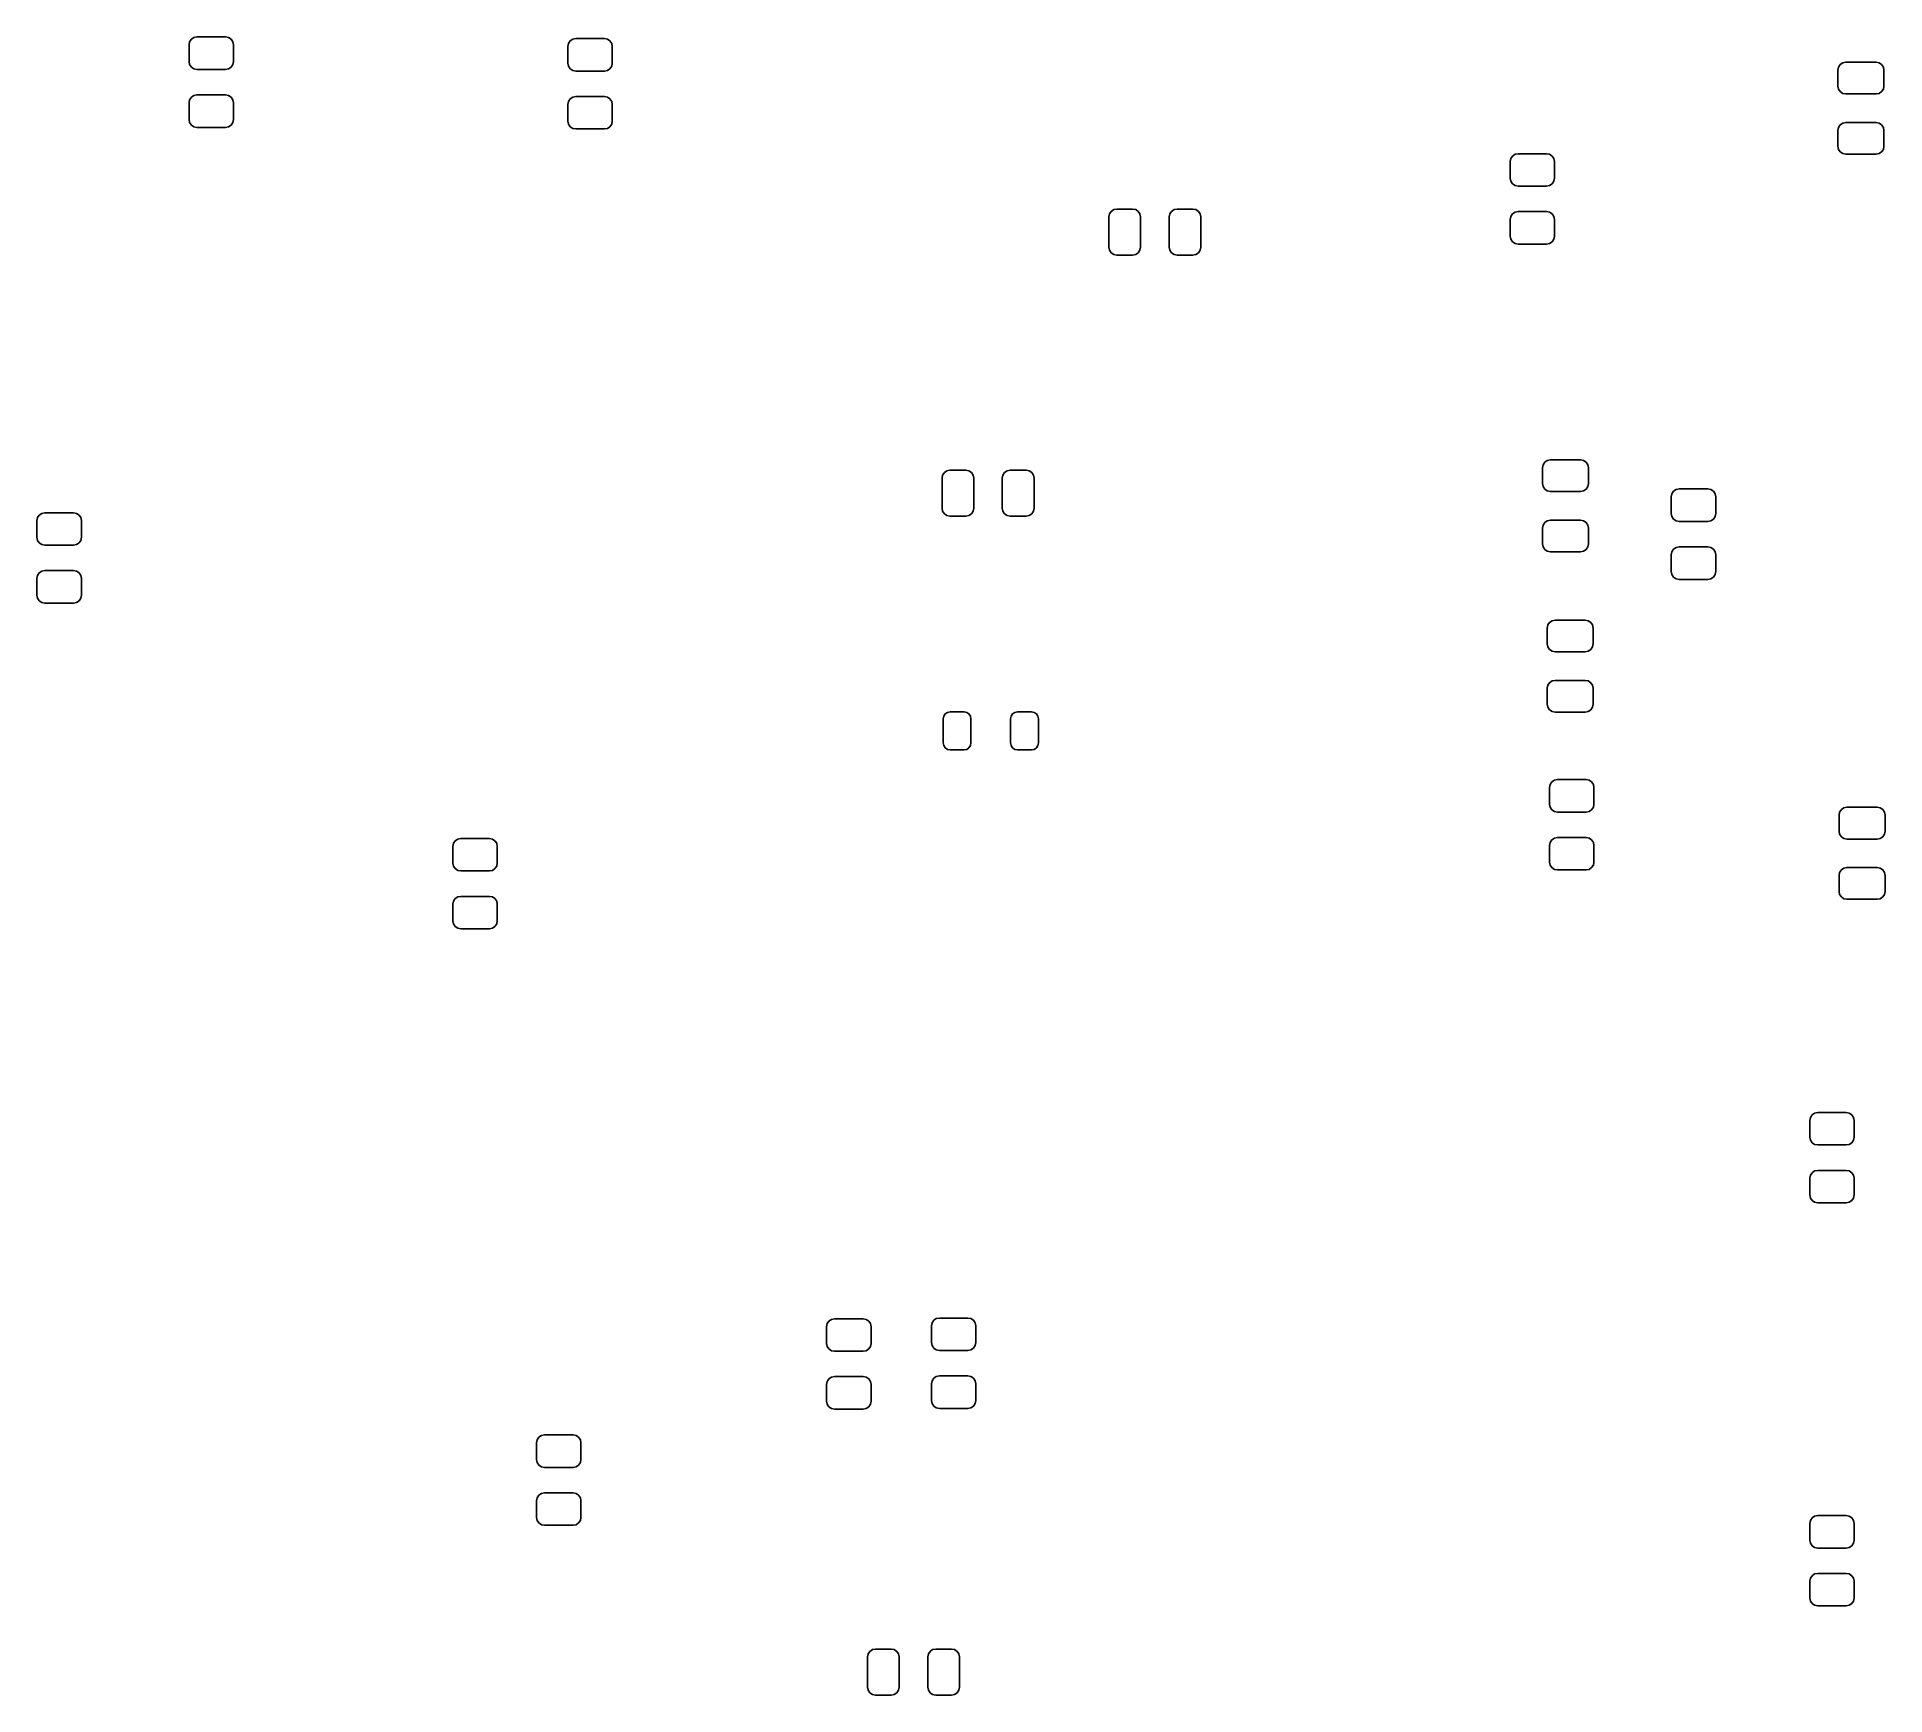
# Model space of a CAD drawing. Extents: x 67.4 to 125.6, y -79.9 to -27.7.
import ezdxf

# ---------------------------------------------------------------- set-up
doc = ezdxf.new("R2010")
doc.units = 0
doc.layers.add('BLACK', color=7, linetype='CONTINUOUS')

msp = doc.modelspace()

# ---------------------------------------------------------------- linework, layer by layer
at = {"layer": 'BLACK', "linetype": 'CONTINUOUS'}
for p, q in [((72.1648, -27.925), (72.18383, -27.829329)), ((72.1648, -28.45), (72.1648, -27.925)), ((72.18383, -27.829329), (72.238023, -27.748223)), ((72.238023, -27.748223), (72.319129, -27.69403)), ((72.319129, -27.69403), (72.4148, -27.675)), ((72.4148, -27.675), (73.3148, -27.675)), ((73.3148, -27.675), (73.410471, -27.69403)), ((73.410471, -27.69403), (73.491577, -27.748223)), ((73.491577, -27.748223), (73.54577, -27.829329)), ((73.54577, -27.829329), (73.5648, -27.925)), ((73.5648, -27.925), (73.5648, -28.45)), ((84.1064, -27.975), (84.12543, -27.879329)), ((84.12543, -27.879329), (84.179623, -27.798223)), ((84.179623, -27.798223), (84.260729, -27.74403)), ((84.260729, -27.74403), (84.3564, -27.725)), ((84.3564, -27.725), (85.2564, -27.725)), ((85.2564, -27.725), (85.352071, -27.74403)), ((85.352071, -27.74403), (85.433177, -27.798223)), ((85.433177, -27.798223), (85.48737, -27.879329)), ((85.48737, -27.879329), (85.5064, -27.975)), ((72.18383, -28.545671), (72.1648, -28.45)), ((73.5648, -28.45), (73.54577, -28.545671)), ((84.1064, -28.5), (84.1064, -27.975)), ((84.12543, -28.595671), (84.1064, -28.5)), ((85.5064, -28.5), (85.48737, -28.595671)), ((85.5064, -27.975), (85.5064, -28.5)), ((124.214623, -28.544423), (124.295729, -28.49023)), ((124.295729, -28.49023), (124.3914, -28.4712)), ((124.3914, -28.4712), (125.3414, -28.4712)), ((125.3414, -28.4712), (125.437071, -28.49023)), ((125.437071, -28.49023), (125.518177, -28.544423)), ((72.238023, -28.626777), (72.18383, -28.545671)), ((72.319129, -28.68097), (72.238023, -28.626777)), ((72.4148, -28.7), (72.319129, -28.68097)), ((73.3148, -28.7), (72.4148, -28.7)), ((73.410471, -28.68097), (73.3148, -28.7)), ((73.491577, -28.626777), (73.410471, -28.68097)), ((73.54577, -28.545671), (73.491577, -28.626777)), ((84.179623, -28.676777), (84.12543, -28.595671)), ((84.260729, -28.73097), (84.179623, -28.676777)), ((84.3564, -28.75), (84.260729, -28.73097)), ((85.2564, -28.75), (84.3564, -28.75)), ((85.352071, -28.73097), (85.2564, -28.75)), ((85.433177, -28.676777), (85.352071, -28.73097)), ((85.48737, -28.595671), (85.433177, -28.676777)), ((124.1414, -28.7212), (124.16043, -28.625529)), ((124.1414, -29.2212), (124.1414, -28.7212)), ((124.16043, -28.625529), (124.214623, -28.544423)), ((125.518177, -28.544423), (125.57237, -28.625529)), ((125.57237, -28.625529), (125.5914, -28.7212)), ((125.5914, -28.7212), (125.5914, -29.2212)), ((72.1648, -29.75), (72.18383, -29.654329)), ((72.18383, -29.654329), (72.238023, -29.573223)), ((72.238023, -29.573223), (72.319129, -29.51903)), ((72.319129, -29.51903), (72.4148, -29.5)), ((72.4148, -29.5), (73.3148, -29.5)), ((73.3148, -29.5), (73.410471, -29.51903)), ((73.410471, -29.51903), (73.491577, -29.573223)), ((73.491577, -29.573223), (73.54577, -29.654329)), ((73.54577, -29.654329), (73.5648, -29.75)), ((84.1064, -29.8), (84.12543, -29.704329)), ((84.12543, -29.704329), (84.179623, -29.623223)), ((84.179623, -29.623223), (84.260729, -29.56903)), ((84.260729, -29.56903), (84.3564, -29.55)), ((84.3564, -29.55), (85.2564, -29.55)), ((85.2564, -29.55), (85.352071, -29.56903)), ((85.352071, -29.56903), (85.433177, -29.623223)), ((85.433177, -29.623223), (85.48737, -29.704329)), ((85.48737, -29.704329), (85.5064, -29.8)), ((124.16043, -29.316871), (124.1414, -29.2212)), ((124.214623, -29.397977), (124.16043, -29.316871)), ((124.295729, -29.45217), (124.214623, -29.397977)), ((124.3914, -29.4712), (124.295729, -29.45217)), ((125.3414, -29.4712), (124.3914, -29.4712)), ((125.437071, -29.45217), (125.3414, -29.4712)), ((125.518177, -29.397977), (125.437071, -29.45217)), ((125.57237, -29.316871), (125.518177, -29.397977)), ((125.5914, -29.2212), (125.57237, -29.316871)), ((72.1648, -30.275), (72.1648, -29.75)), ((72.18383, -30.370671), (72.1648, -30.275)), ((73.5648, -30.275), (73.54577, -30.370671)), ((73.5648, -29.75), (73.5648, -30.275)), ((84.1064, -30.325), (84.1064, -29.8)), ((85.5064, -29.8), (85.5064, -30.325)), ((72.238023, -30.451777), (72.18383, -30.370671)), ((72.319129, -30.50597), (72.238023, -30.451777)), ((72.4148, -30.525), (72.319129, -30.50597)), ((73.3148, -30.525), (72.4148, -30.525)), ((73.410471, -30.50597), (73.3148, -30.525)), ((73.491577, -30.451777), (73.410471, -30.50597)), ((73.54577, -30.370671), (73.491577, -30.451777)), ((84.12543, -30.420671), (84.1064, -30.325)), ((84.179623, -30.501777), (84.12543, -30.420671)), ((84.260729, -30.55597), (84.179623, -30.501777)), ((84.3564, -30.575), (84.260729, -30.55597)), ((85.2564, -30.575), (84.3564, -30.575)), ((85.352071, -30.55597), (85.2564, -30.575)), ((85.433177, -30.501777), (85.352071, -30.55597)), ((85.48737, -30.420671), (85.433177, -30.501777)), ((85.5064, -30.325), (85.48737, -30.420671)), ((124.1414, -30.6212), (124.16043, -30.525529)), ((124.1414, -31.1212), (124.1414, -30.6212)), ((124.16043, -30.525529), (124.214623, -30.444423)), ((124.214623, -30.444423), (124.295729, -30.39023)), ((124.295729, -30.39023), (124.3914, -30.3712)), ((124.3914, -30.3712), (125.3414, -30.3712)), ((125.3414, -30.3712), (125.437071, -30.39023)), ((125.437071, -30.39023), (125.518177, -30.444423)), ((125.518177, -30.444423), (125.57237, -30.525529)), ((125.57237, -30.525529), (125.5914, -30.6212)), ((125.5914, -30.6212), (125.5914, -31.1212)), ((113.82603, -31.507329), (113.880223, -31.426223)), ((113.880223, -31.426223), (113.961329, -31.37203)), ((113.961329, -31.37203), (114.057, -31.353)), ((114.057, -31.353), (114.957, -31.353)), ((114.957, -31.353), (115.052671, -31.37203)), ((115.052671, -31.37203), (115.133777, -31.426223)), ((115.133777, -31.426223), (115.18797, -31.507329)), ((124.16043, -31.216871), (124.1414, -31.1212)), ((124.214623, -31.297977), (124.16043, -31.216871)), ((124.295729, -31.35217), (124.214623, -31.297977)), ((124.3914, -31.3712), (124.295729, -31.35217)), ((125.3414, -31.3712), (124.3914, -31.3712)), ((125.437071, -31.35217), (125.3414, -31.3712)), ((125.518177, -31.297977), (125.437071, -31.35217)), ((125.57237, -31.216871), (125.518177, -31.297977)), ((125.5914, -31.1212), (125.57237, -31.216871)), ((113.807, -31.603), (113.82603, -31.507329)), ((113.807, -32.128), (113.807, -31.603)), ((115.18797, -31.507329), (115.207, -31.603)), ((115.207, -31.603), (115.207, -32.128)), ((113.82603, -32.223671), (113.807, -32.128)), ((113.880223, -32.304777), (113.82603, -32.223671)), ((113.961329, -32.35897), (113.880223, -32.304777)), ((114.057, -32.378), (113.961329, -32.35897)), ((114.957, -32.378), (114.057, -32.378)), ((115.052671, -32.35897), (114.957, -32.378)), ((115.133777, -32.304777), (115.052671, -32.35897)), ((115.18797, -32.223671), (115.133777, -32.304777)), ((115.207, -32.128), (115.18797, -32.223671)), ((101.17823, -33.251329), (101.232423, -33.170223)), ((101.232423, -33.170223), (101.313529, -33.11603)), ((101.313529, -33.11603), (101.4092, -33.097)), ((101.4092, -33.097), (101.9092, -33.097)), ((101.9092, -33.097), (102.004871, -33.11603)), ((102.004871, -33.11603), (102.085977, -33.170223)), ((102.085977, -33.170223), (102.14017, -33.251329)), ((103.07823, -33.251329), (103.132423, -33.170223)), ((103.132423, -33.170223), (103.213529, -33.11603)), ((103.213529, -33.11603), (103.3092, -33.097)), ((103.3092, -33.097), (103.8092, -33.097)), ((103.8092, -33.097), (103.904871, -33.11603)), ((103.904871, -33.11603), (103.985977, -33.170223)), ((103.985977, -33.170223), (104.04017, -33.251329)), ((113.880223, -33.251223), (113.961329, -33.19703)), ((113.961329, -33.19703), (114.057, -33.178)), ((114.057, -33.178), (114.957, -33.178)), ((114.957, -33.178), (115.052671, -33.19703)), ((115.052671, -33.19703), (115.133777, -33.251223)), ((101.1592, -33.347), (101.17823, -33.251329)), ((101.1592, -34.297), (101.1592, -33.347)), ((102.14017, -33.251329), (102.1592, -33.347)), ((102.1592, -33.347), (102.1592, -34.297)), ((103.0592, -33.347), (103.07823, -33.251329)), ((103.0592, -34.297), (103.0592, -33.347)), ((104.04017, -33.251329), (104.0592, -33.347)), ((104.0592, -33.347), (104.0592, -34.297)), ((113.807, -33.428), (113.82603, -33.332329)), ((113.807, -33.953), (113.807, -33.428)), ((113.82603, -33.332329), (113.880223, -33.251223)), ((115.133777, -33.251223), (115.18797, -33.332329)), ((115.18797, -33.332329), (115.207, -33.428)), ((115.207, -33.428), (115.207, -33.953)), ((101.17823, -34.392671), (101.1592, -34.297)), ((102.1592, -34.297), (102.14017, -34.392671)), ((103.07823, -34.392671), (103.0592, -34.297)), ((104.0592, -34.297), (104.04017, -34.392671)), ((113.82603, -34.048671), (113.807, -33.953)), ((113.880223, -34.129777), (113.82603, -34.048671)), ((113.961329, -34.18397), (113.880223, -34.129777)), ((114.057, -34.203), (113.961329, -34.18397)), ((114.957, -34.203), (114.057, -34.203)), ((115.052671, -34.18397), (114.957, -34.203)), ((115.133777, -34.129777), (115.052671, -34.18397)), ((115.18797, -34.048671), (115.133777, -34.129777)), ((115.207, -33.953), (115.18797, -34.048671)), ((101.232423, -34.473777), (101.17823, -34.392671)), ((101.313529, -34.52797), (101.232423, -34.473777)), ((101.4092, -34.547), (101.313529, -34.52797)), ((101.9092, -34.547), (101.4092, -34.547)), ((102.004871, -34.52797), (101.9092, -34.547)), ((102.085977, -34.473777), (102.004871, -34.52797)), ((102.14017, -34.392671), (102.085977, -34.473777)), ((103.132423, -34.473777), (103.07823, -34.392671)), ((103.213529, -34.52797), (103.132423, -34.473777)), ((103.3092, -34.547), (103.213529, -34.52797)), ((103.8092, -34.547), (103.3092, -34.547)), ((103.904871, -34.52797), (103.8092, -34.547)), ((103.985977, -34.473777), (103.904871, -34.52797)), ((104.04017, -34.392671), (103.985977, -34.473777)), ((95.973223, -41.398223), (96.054329, -41.34403)), ((96.054329, -41.34403), (96.15, -41.325)), ((96.15, -41.325), (96.65, -41.325)), ((96.65, -41.325), (96.745671, -41.34403)), ((96.745671, -41.34403), (96.826777, -41.398223)), ((97.873223, -41.398223), (97.954329, -41.34403)), ((97.954329, -41.34403), (98.05, -41.325)), ((98.05, -41.325), (98.55, -41.325)), ((98.55, -41.325), (98.645671, -41.34403)), ((98.645671, -41.34403), (98.726777, -41.398223)), ((114.825, -41.25), (114.84403, -41.154329)), ((114.825, -41.75), (114.825, -41.25)), ((114.84403, -41.154329), (114.898223, -41.073223)), ((114.898223, -41.073223), (114.979329, -41.01903)), ((114.979329, -41.01903), (115.075, -41)), ((115.075, -41), (116.025, -41)), ((116.025, -41), (116.120671, -41.01903)), ((116.120671, -41.01903), (116.201777, -41.073223)), ((116.201777, -41.073223), (116.25597, -41.154329)), ((116.25597, -41.154329), (116.275, -41.25)), ((116.275, -41.25), (116.275, -41.75)), ((95.9, -41.575), (95.91903, -41.479329)), ((95.9, -42.525), (95.9, -41.575)), ((95.91903, -41.479329), (95.973223, -41.398223)), ((96.826777, -41.398223), (96.88097, -41.479329)), ((96.88097, -41.479329), (96.9, -41.575)), ((96.9, -41.575), (96.9, -42.525)), ((97.8, -41.575), (97.81903, -41.479329)), ((97.8, -42.525), (97.8, -41.575)), ((97.81903, -41.479329), (97.873223, -41.398223)), ((98.726777, -41.398223), (98.78097, -41.479329)), ((98.78097, -41.479329), (98.8, -41.575)), ((98.8, -41.575), (98.8, -42.525)), ((114.84403, -41.845671), (114.825, -41.75)), ((114.898223, -41.926777), (114.84403, -41.845671)), ((114.979329, -41.98097), (114.898223, -41.926777)), ((116.201777, -41.926777), (116.120671, -41.98097)), ((116.25597, -41.845671), (116.201777, -41.926777)), ((116.275, -41.75), (116.25597, -41.845671)), ((118.960223, -41.990723), (119.041329, -41.93653)), ((119.041329, -41.93653), (119.137, -41.9175)), ((119.137, -41.9175), (120.037, -41.9175)), ((120.037, -41.9175), (120.132671, -41.93653)), ((120.132671, -41.93653), (120.213777, -41.990723)), ((115.075, -42), (114.979329, -41.98097)), ((116.025, -42), (115.075, -42)), ((116.120671, -41.98097), (116.025, -42)), ((118.887, -42.1675), (118.90603, -42.071829)), ((118.887, -42.6925), (118.887, -42.1675)), ((118.90603, -42.071829), (118.960223, -41.990723)), ((120.213777, -41.990723), (120.26797, -42.071829)), ((120.26797, -42.071829), (120.287, -42.1675)), ((120.287, -42.1675), (120.287, -42.6925)), ((67.372, -42.9175), (67.39103, -42.821829)), ((67.372, -43.4425), (67.372, -42.9175)), ((67.39103, -42.821829), (67.445223, -42.740723)), ((67.445223, -42.740723), (67.526329, -42.68653)), ((67.526329, -42.68653), (67.622, -42.6675)), ((67.622, -42.6675), (68.522, -42.6675)), ((68.522, -42.6675), (68.617671, -42.68653)), ((68.617671, -42.68653), (68.698777, -42.740723)), ((68.698777, -42.740723), (68.75297, -42.821829)), ((68.75297, -42.821829), (68.772, -42.9175)), ((68.772, -42.9175), (68.772, -43.4425)), ((95.91903, -42.620671), (95.9, -42.525)), ((95.973223, -42.701777), (95.91903, -42.620671)), ((96.054329, -42.75597), (95.973223, -42.701777)), ((96.15, -42.775), (96.054329, -42.75597)), ((96.65, -42.775), (96.15, -42.775)), ((96.745671, -42.75597), (96.65, -42.775)), ((96.826777, -42.701777), (96.745671, -42.75597)), ((96.88097, -42.620671), (96.826777, -42.701777)), ((96.9, -42.525), (96.88097, -42.620671)), ((97.81903, -42.620671), (97.8, -42.525)), ((97.873223, -42.701777), (97.81903, -42.620671)), ((97.954329, -42.75597), (97.873223, -42.701777)), ((98.05, -42.775), (97.954329, -42.75597)), ((98.55, -42.775), (98.05, -42.775)), ((98.645671, -42.75597), (98.55, -42.775)), ((98.726777, -42.701777), (98.645671, -42.75597)), ((98.78097, -42.620671), (98.726777, -42.701777)), ((98.8, -42.525), (98.78097, -42.620671)), ((114.825, -43.15), (114.84403, -43.054329)), ((114.84403, -43.054329), (114.898223, -42.973223)), ((114.898223, -42.973223), (114.979329, -42.91903)), ((114.979329, -42.91903), (115.075, -42.9)), ((115.075, -42.9), (116.025, -42.9)), ((116.025, -42.9), (116.120671, -42.91903)), ((116.120671, -42.91903), (116.201777, -42.973223)), ((116.201777, -42.973223), (116.25597, -43.054329)), ((116.25597, -43.054329), (116.275, -43.15)), ((118.90603, -42.788171), (118.887, -42.6925)), ((118.960223, -42.869277), (118.90603, -42.788171)), ((119.041329, -42.92347), (118.960223, -42.869277)), ((119.137, -42.9425), (119.041329, -42.92347)), ((120.037, -42.9425), (119.137, -42.9425)), ((120.132671, -42.92347), (120.037, -42.9425)), ((120.213777, -42.869277), (120.132671, -42.92347)), ((120.26797, -42.788171), (120.213777, -42.869277)), ((120.287, -42.6925), (120.26797, -42.788171)), ((67.39103, -43.538171), (67.372, -43.4425)), ((67.445223, -43.619277), (67.39103, -43.538171)), ((67.526329, -43.67347), (67.445223, -43.619277)), ((67.622, -43.6925), (67.526329, -43.67347)), ((68.617671, -43.67347), (68.522, -43.6925)), ((68.698777, -43.619277), (68.617671, -43.67347)), ((68.75297, -43.538171), (68.698777, -43.619277)), ((68.772, -43.4425), (68.75297, -43.538171)), ((114.825, -43.65), (114.825, -43.15)), ((114.84403, -43.745671), (114.825, -43.65)), ((116.275, -43.65), (116.25597, -43.745671)), ((116.275, -43.15), (116.275, -43.65)), ((68.522, -43.6925), (67.622, -43.6925)), ((114.898223, -43.826777), (114.84403, -43.745671)), ((114.979329, -43.88097), (114.898223, -43.826777)), ((115.075, -43.9), (114.979329, -43.88097)), ((116.025, -43.9), (115.075, -43.9)), ((116.120671, -43.88097), (116.025, -43.9)), ((116.201777, -43.826777), (116.120671, -43.88097)), ((116.25597, -43.745671), (116.201777, -43.826777)), ((118.887, -43.9925), (118.90603, -43.896829)), ((118.887, -44.5175), (118.887, -43.9925)), ((118.90603, -43.896829), (118.960223, -43.815723)), ((118.960223, -43.815723), (119.041329, -43.76153)), ((119.041329, -43.76153), (119.137, -43.7425)), ((119.137, -43.7425), (120.037, -43.7425)), ((120.037, -43.7425), (120.132671, -43.76153)), ((120.132671, -43.76153), (120.213777, -43.815723)), ((120.213777, -43.815723), (120.26797, -43.896829)), ((120.26797, -43.896829), (120.287, -43.9925)), ((120.287, -43.9925), (120.287, -44.5175)), ((67.372, -44.7425), (67.39103, -44.646829)), ((67.372, -45.2675), (67.372, -44.7425)), ((67.39103, -44.646829), (67.445223, -44.565723)), ((67.445223, -44.565723), (67.526329, -44.51153)), ((67.526329, -44.51153), (67.622, -44.4925)), ((67.622, -44.4925), (68.522, -44.4925)), ((68.522, -44.4925), (68.617671, -44.51153)), ((68.617671, -44.51153), (68.698777, -44.565723)), ((68.698777, -44.565723), (68.75297, -44.646829)), ((68.75297, -44.646829), (68.772, -44.7425)), ((68.772, -44.7425), (68.772, -45.2675)), ((118.90603, -44.613171), (118.887, -44.5175)), ((118.960223, -44.694277), (118.90603, -44.613171)), ((119.041329, -44.74847), (118.960223, -44.694277)), ((119.137, -44.7675), (119.041329, -44.74847)), ((120.037, -44.7675), (119.137, -44.7675)), ((120.132671, -44.74847), (120.037, -44.7675)), ((120.213777, -44.694277), (120.132671, -44.74847)), ((120.26797, -44.613171), (120.213777, -44.694277)), ((120.287, -44.5175), (120.26797, -44.613171)), ((67.39103, -45.363171), (67.372, -45.2675)), ((67.445223, -45.444277), (67.39103, -45.363171)), ((68.75297, -45.363171), (68.698777, -45.444277)), ((68.772, -45.2675), (68.75297, -45.363171)), ((67.526329, -45.49847), (67.445223, -45.444277)), ((67.622, -45.5175), (67.526329, -45.49847)), ((68.522, -45.5175), (67.622, -45.5175)), ((68.617671, -45.49847), (68.522, -45.5175)), ((68.698777, -45.444277), (68.617671, -45.49847)), ((114.975, -46.3), (114.99403, -46.204329)), ((114.975, -46.8), (114.975, -46.3)), ((114.99403, -46.204329), (115.048223, -46.123223)), ((115.048223, -46.123223), (115.129329, -46.06903)), ((115.129329, -46.06903), (115.225, -46.05)), ((115.225, -46.05), (116.175, -46.05)), ((116.175, -46.05), (116.270671, -46.06903)), ((116.270671, -46.06903), (116.351777, -46.123223)), ((116.351777, -46.123223), (116.40597, -46.204329)), ((116.40597, -46.204329), (116.425, -46.3)), ((116.425, -46.3), (116.425, -46.8)), ((114.99403, -46.895671), (114.975, -46.8)), ((115.048223, -46.976777), (114.99403, -46.895671)), ((115.129329, -47.03097), (115.048223, -46.976777)), ((115.225, -47.05), (115.129329, -47.03097)), ((116.175, -47.05), (115.225, -47.05)), ((116.270671, -47.03097), (116.175, -47.05)), ((116.351777, -46.976777), (116.270671, -47.03097)), ((116.40597, -46.895671), (116.351777, -46.976777)), ((116.425, -46.8), (116.40597, -46.895671)), ((114.975, -48.2), (114.99403, -48.104329)), ((114.975, -48.7), (114.975, -48.2)), ((114.99403, -48.104329), (115.048223, -48.023223)), ((115.048223, -48.023223), (115.129329, -47.96903)), ((115.129329, -47.96903), (115.225, -47.95)), ((115.225, -47.95), (116.175, -47.95)), ((116.175, -47.95), (116.270671, -47.96903)), ((116.270671, -47.96903), (116.351777, -48.023223)), ((116.351777, -48.023223), (116.40597, -48.104329)), ((116.40597, -48.104329), (116.425, -48.2)), ((116.425, -48.2), (116.425, -48.7)), ((114.99403, -48.795671), (114.975, -48.7)), ((115.048223, -48.876777), (114.99403, -48.795671)), ((115.129329, -48.93097), (115.048223, -48.876777)), ((115.225, -48.95), (115.129329, -48.93097)), ((116.270671, -48.93097), (116.175, -48.95)), ((116.351777, -48.876777), (116.270671, -48.93097)), ((116.40597, -48.795671), (116.351777, -48.876777)), ((116.425, -48.7), (116.40597, -48.795671)), ((95.9375, -49.16075), (95.954151, -49.077038)), ((95.9375, -49.92325), (95.9375, -49.16075)), ((95.954151, -49.077038), (96.00157, -49.00607)), ((96.00157, -49.00607), (96.072538, -48.958651)), ((96.072538, -48.958651), (96.15625, -48.942)), ((96.15625, -48.942), (96.59375, -48.942)), ((96.59375, -48.942), (96.677462, -48.958651)), ((96.677462, -48.958651), (96.74843, -49.00607)), ((96.74843, -49.00607), (96.795849, -49.077038)), ((96.795849, -49.077038), (96.8125, -49.16075)), ((96.8125, -49.16075), (96.8125, -49.92325)), ((98.0625, -49.16075), (98.079151, -49.077038)), ((98.0625, -49.92325), (98.0625, -49.16075)), ((98.079151, -49.077038), (98.12657, -49.00607)), ((98.12657, -49.00607), (98.197538, -48.958651)), ((98.197538, -48.958651), (98.28125, -48.942)), ((98.28125, -48.942), (98.71875, -48.942)), ((98.71875, -48.942), (98.802462, -48.958651)), ((98.802462, -48.958651), (98.87343, -49.00607)), ((98.87343, -49.00607), (98.920849, -49.077038)), ((98.920849, -49.077038), (98.9375, -49.16075)), ((98.9375, -49.16075), (98.9375, -49.92325)), ((116.175, -48.95), (115.225, -48.95)), ((95.954151, -50.006962), (95.9375, -49.92325)), ((96.00157, -50.07793), (95.954151, -50.006962)), ((96.072538, -50.125349), (96.00157, -50.07793)), ((96.74843, -50.07793), (96.677462, -50.125349)), ((96.795849, -50.006962), (96.74843, -50.07793)), ((96.8125, -49.92325), (96.795849, -50.006962)), ((98.079151, -50.006962), (98.0625, -49.92325)), ((98.12657, -50.07793), (98.079151, -50.006962)), ((98.197538, -50.125349), (98.12657, -50.07793)), ((98.87343, -50.07793), (98.802462, -50.125349)), ((98.920849, -50.006962), (98.87343, -50.07793)), ((98.9375, -49.92325), (98.920849, -50.006962)), ((96.15625, -50.142), (96.072538, -50.125349)), ((96.59375, -50.142), (96.15625, -50.142)), ((96.677462, -50.125349), (96.59375, -50.142)), ((98.28125, -50.142), (98.197538, -50.125349)), ((98.71875, -50.142), (98.28125, -50.142)), ((98.802462, -50.125349), (98.71875, -50.142)), ((115.05, -51.325), (115.06903, -51.229329)), ((115.06903, -51.229329), (115.123223, -51.148223)), ((115.123223, -51.148223), (115.204329, -51.09403)), ((115.204329, -51.09403), (115.3, -51.075)), ((115.3, -51.075), (116.2, -51.075)), ((116.2, -51.075), (116.295671, -51.09403)), ((116.295671, -51.09403), (116.376777, -51.148223)), ((116.376777, -51.148223), (116.43097, -51.229329)), ((116.43097, -51.229329), (116.45, -51.325)), ((115.05, -51.85), (115.05, -51.325)), ((116.45, -51.325), (116.45, -51.85)), ((115.06903, -51.945671), (115.05, -51.85)), ((115.123223, -52.026777), (115.06903, -51.945671)), ((115.204329, -52.08097), (115.123223, -52.026777)), ((115.3, -52.1), (115.204329, -52.08097)), ((116.2, -52.1), (115.3, -52.1)), ((116.295671, -52.08097), (116.2, -52.1)), ((116.376777, -52.026777), (116.295671, -52.08097)), ((116.43097, -51.945671), (116.376777, -52.026777)), ((116.45, -51.85), (116.43097, -51.945671)), ((124.175, -52.2), (124.19403, -52.104329)), ((124.175, -52.7), (124.175, -52.2)), ((124.19403, -52.104329), (124.248223, -52.023223)), ((124.248223, -52.023223), (124.329329, -51.96903)), ((124.329329, -51.96903), (124.425, -51.95)), ((124.425, -51.95), (125.375, -51.95)), ((125.375, -51.95), (125.470671, -51.96903)), ((125.470671, -51.96903), (125.551777, -52.023223)), ((125.551777, -52.023223), (125.60597, -52.104329)), ((125.60597, -52.104329), (125.625, -52.2)), ((125.625, -52.2), (125.625, -52.7)), ((80.50053, -53.085329), (80.554723, -53.004223)), ((80.554723, -53.004223), (80.635829, -52.95003)), ((80.635829, -52.95003), (80.7315, -52.931)), ((80.7315, -52.931), (81.6315, -52.931)), ((81.6315, -52.931), (81.727171, -52.95003)), ((81.727171, -52.95003), (81.808277, -53.004223)), ((81.808277, -53.004223), (81.86247, -53.085329)), ((115.06903, -53.054329), (115.123223, -52.973223)), ((115.123223, -52.973223), (115.204329, -52.91903)), ((115.204329, -52.91903), (115.3, -52.9)), ((115.3, -52.9), (116.2, -52.9)), ((116.2, -52.9), (116.295671, -52.91903)), ((116.295671, -52.91903), (116.376777, -52.973223)), ((116.376777, -52.973223), (116.43097, -53.054329)), ((124.19403, -52.795671), (124.175, -52.7)), ((124.248223, -52.876777), (124.19403, -52.795671)), ((124.329329, -52.93097), (124.248223, -52.876777)), ((124.425, -52.95), (124.329329, -52.93097)), ((125.375, -52.95), (124.425, -52.95)), ((125.470671, -52.93097), (125.375, -52.95)), ((125.551777, -52.876777), (125.470671, -52.93097)), ((125.60597, -52.795671), (125.551777, -52.876777)), ((125.625, -52.7), (125.60597, -52.795671)), ((80.4815, -53.181), (80.50053, -53.085329)), ((80.4815, -53.706), (80.4815, -53.181)), ((81.86247, -53.085329), (81.8815, -53.181)), ((81.8815, -53.181), (81.8815, -53.706)), ((115.05, -53.15), (115.06903, -53.054329)), ((115.05, -53.675), (115.05, -53.15)), ((116.43097, -53.054329), (116.45, -53.15)), ((116.45, -53.15), (116.45, -53.675)), ((80.50053, -53.801671), (80.4815, -53.706)), ((80.554723, -53.882777), (80.50053, -53.801671)), ((80.635829, -53.93697), (80.554723, -53.882777)), ((80.7315, -53.956), (80.635829, -53.93697)), ((81.6315, -53.956), (80.7315, -53.956)), ((81.727171, -53.93697), (81.6315, -53.956)), ((81.808277, -53.882777), (81.727171, -53.93697)), ((81.86247, -53.801671), (81.808277, -53.882777)), ((81.8815, -53.706), (81.86247, -53.801671)), ((115.06903, -53.770671), (115.05, -53.675)), ((115.123223, -53.851777), (115.06903, -53.770671)), ((115.204329, -53.90597), (115.123223, -53.851777)), ((115.3, -53.925), (115.204329, -53.90597)), ((116.2, -53.925), (115.3, -53.925)), ((116.295671, -53.90597), (116.2, -53.925)), ((116.376777, -53.851777), (116.295671, -53.90597)), ((116.43097, -53.770671), (116.376777, -53.851777)), ((116.45, -53.675), (116.43097, -53.770671)), ((124.175, -54.1), (124.19403, -54.004329)), ((124.175, -54.6), (124.175, -54.1)), ((124.19403, -54.004329), (124.248223, -53.923223)), ((124.248223, -53.923223), (124.329329, -53.86903)), ((124.329329, -53.86903), (124.425, -53.85)), ((124.425, -53.85), (125.375, -53.85)), ((125.375, -53.85), (125.470671, -53.86903)), ((125.470671, -53.86903), (125.551777, -53.923223)), ((125.551777, -53.923223), (125.60597, -54.004329)), ((125.60597, -54.004329), (125.625, -54.1)), ((125.625, -54.1), (125.625, -54.6)), ((80.635829, -54.77503), (80.7315, -54.756)), ((80.7315, -54.756), (81.6315, -54.756)), ((81.6315, -54.756), (81.727171, -54.77503)), ((124.19403, -54.695671), (124.175, -54.6)), ((124.248223, -54.776777), (124.19403, -54.695671)), ((125.60597, -54.695671), (125.551777, -54.776777)), ((125.625, -54.6), (125.60597, -54.695671)), ((80.4815, -55.006), (80.50053, -54.910329)), ((80.4815, -55.531), (80.4815, -55.006)), ((80.50053, -54.910329), (80.554723, -54.829223)), ((80.554723, -54.829223), (80.635829, -54.77503)), ((81.727171, -54.77503), (81.808277, -54.829223)), ((81.808277, -54.829223), (81.86247, -54.910329)), ((81.86247, -54.910329), (81.8815, -55.006)), ((81.8815, -55.006), (81.8815, -55.531)), ((124.329329, -54.83097), (124.248223, -54.776777)), ((124.425, -54.85), (124.329329, -54.83097)), ((125.375, -54.85), (124.425, -54.85)), ((125.470671, -54.83097), (125.375, -54.85)), ((125.551777, -54.776777), (125.470671, -54.83097)), ((80.50053, -55.626671), (80.4815, -55.531)), ((80.554723, -55.707777), (80.50053, -55.626671)), ((80.635829, -55.76197), (80.554723, -55.707777)), ((80.7315, -55.781), (80.635829, -55.76197)), ((81.6315, -55.781), (80.7315, -55.781)), ((81.727171, -55.76197), (81.6315, -55.781)), ((81.808277, -55.707777), (81.727171, -55.76197)), ((81.86247, -55.626671), (81.808277, -55.707777)), ((81.8815, -55.531), (81.86247, -55.626671)), ((123.252, -61.817), (123.27103, -61.721329)), ((123.27103, -61.721329), (123.325223, -61.640223)), ((123.325223, -61.640223), (123.406329, -61.58603)), ((123.406329, -61.58603), (123.502, -61.567)), ((123.502, -61.567), (124.402, -61.567)), ((124.402, -61.567), (124.497671, -61.58603)), ((124.497671, -61.58603), (124.578777, -61.640223)), ((124.578777, -61.640223), (124.63297, -61.721329)), ((124.63297, -61.721329), (124.652, -61.817)), ((123.252, -62.342), (123.252, -61.817)), ((124.652, -61.817), (124.652, -62.342)), ((123.27103, -62.437671), (123.252, -62.342)), ((123.325223, -62.518777), (123.27103, -62.437671)), ((123.406329, -62.57297), (123.325223, -62.518777)), ((123.502, -62.592), (123.406329, -62.57297)), ((124.402, -62.592), (123.502, -62.592)), ((124.497671, -62.57297), (124.402, -62.592)), ((124.578777, -62.518777), (124.497671, -62.57297)), ((124.63297, -62.437671), (124.578777, -62.518777)), ((124.652, -62.342), (124.63297, -62.437671)), ((123.27103, -63.546329), (123.325223, -63.465223)), ((123.325223, -63.465223), (123.406329, -63.41103)), ((123.406329, -63.41103), (123.502, -63.392)), ((123.502, -63.392), (124.402, -63.392)), ((124.402, -63.392), (124.497671, -63.41103)), ((124.497671, -63.41103), (124.578777, -63.465223)), ((124.578777, -63.465223), (124.63297, -63.546329)), ((123.252, -63.642), (123.27103, -63.546329)), ((123.252, -64.167), (123.252, -63.642)), ((124.63297, -63.546329), (124.652, -63.642)), ((124.652, -63.642), (124.652, -64.167)), ((123.27103, -64.262671), (123.252, -64.167)), ((123.325223, -64.343777), (123.27103, -64.262671)), ((123.406329, -64.39797), (123.325223, -64.343777)), ((123.502, -64.417), (123.406329, -64.39797)), ((124.402, -64.417), (123.502, -64.417)), ((124.497671, -64.39797), (124.402, -64.417)), ((124.578777, -64.343777), (124.497671, -64.39797)), ((124.63297, -64.262671), (124.578777, -64.343777)), ((124.652, -64.167), (124.63297, -64.262671)), ((92.28303, -68.221829), (92.337223, -68.140723)), ((92.337223, -68.140723), (92.418329, -68.08653)), ((92.418329, -68.08653), (92.514, -68.0675)), ((92.514, -68.0675), (93.414, -68.0675)), ((93.414, -68.0675), (93.509671, -68.08653)), ((93.509671, -68.08653), (93.590777, -68.140723)), ((93.590777, -68.140723), (93.64497, -68.221829)), ((95.58503, -68.198329), (95.639223, -68.117223)), ((95.639223, -68.117223), (95.720329, -68.06303)), ((95.720329, -68.06303), (95.816, -68.044)), ((95.816, -68.044), (96.716, -68.044)), ((96.716, -68.044), (96.811671, -68.06303)), ((96.811671, -68.06303), (96.892777, -68.117223)), ((96.892777, -68.117223), (96.94697, -68.198329)), ((92.264, -68.3175), (92.28303, -68.221829)), ((92.264, -68.8425), (92.264, -68.3175)), ((93.64497, -68.221829), (93.664, -68.3175)), ((93.664, -68.3175), (93.664, -68.8425)), ((95.566, -68.294), (95.58503, -68.198329)), ((95.566, -68.819), (95.566, -68.294)), ((96.94697, -68.198329), (96.966, -68.294)), ((96.966, -68.294), (96.966, -68.819)), ((92.28303, -68.938171), (92.264, -68.8425)), ((92.337223, -69.019277), (92.28303, -68.938171)), ((92.418329, -69.07347), (92.337223, -69.019277)), ((92.514, -69.0925), (92.418329, -69.07347)), ((93.414, -69.0925), (92.514, -69.0925)), ((93.509671, -69.07347), (93.414, -69.0925)), ((93.590777, -69.019277), (93.509671, -69.07347)), ((93.64497, -68.938171), (93.590777, -69.019277)), ((93.664, -68.8425), (93.64497, -68.938171)), ((95.58503, -68.914671), (95.566, -68.819)), ((95.639223, -68.995777), (95.58503, -68.914671)), ((95.720329, -69.04997), (95.639223, -68.995777)), ((95.816, -69.069), (95.720329, -69.04997)), ((96.716, -69.069), (95.816, -69.069)), ((96.811671, -69.04997), (96.716, -69.069)), ((96.892777, -68.995777), (96.811671, -69.04997)), ((96.94697, -68.914671), (96.892777, -68.995777)), ((96.966, -68.819), (96.94697, -68.914671)), ((92.418329, -69.91153), (92.514, -69.8925)), ((92.514, -69.8925), (93.414, -69.8925)), ((93.414, -69.8925), (93.509671, -69.91153)), ((95.639223, -69.942223), (95.720329, -69.88803)), ((95.720329, -69.88803), (95.816, -69.869)), ((95.816, -69.869), (96.716, -69.869)), ((96.716, -69.869), (96.811671, -69.88803)), ((96.811671, -69.88803), (96.892777, -69.942223)), ((92.264, -70.1425), (92.28303, -70.046829)), ((92.264, -70.6675), (92.264, -70.1425)), ((92.28303, -70.046829), (92.337223, -69.965723)), ((92.337223, -69.965723), (92.418329, -69.91153)), ((93.509671, -69.91153), (93.590777, -69.965723)), ((93.590777, -69.965723), (93.64497, -70.046829)), ((93.64497, -70.046829), (93.664, -70.1425)), ((93.664, -70.1425), (93.664, -70.6675)), ((95.566, -70.119), (95.58503, -70.023329)), ((95.566, -70.644), (95.566, -70.119)), ((95.58503, -70.023329), (95.639223, -69.942223)), ((96.892777, -69.942223), (96.94697, -70.023329)), ((96.94697, -70.023329), (96.966, -70.119)), ((96.966, -70.119), (96.966, -70.644)), ((92.28303, -70.763171), (92.264, -70.6675)), ((92.337223, -70.844277), (92.28303, -70.763171)), ((92.418329, -70.89847), (92.337223, -70.844277)), ((92.514, -70.9175), (92.418329, -70.89847)), ((93.414, -70.9175), (92.514, -70.9175)), ((93.509671, -70.89847), (93.414, -70.9175)), ((93.590777, -70.844277), (93.509671, -70.89847)), ((93.64497, -70.763171), (93.590777, -70.844277)), ((93.664, -70.6675), (93.64497, -70.763171)), ((95.58503, -70.739671), (95.566, -70.644)), ((95.639223, -70.820777), (95.58503, -70.739671)), ((95.720329, -70.87497), (95.639223, -70.820777)), ((95.816, -70.894), (95.720329, -70.87497)), ((96.716, -70.894), (95.816, -70.894)), ((96.811671, -70.87497), (96.716, -70.894)), ((96.892777, -70.820777), (96.811671, -70.87497)), ((96.94697, -70.739671), (96.892777, -70.820777)), ((96.966, -70.644), (96.94697, -70.739671)), ((83.12, -71.977), (83.13903, -71.881329)), ((83.12, -72.502), (83.12, -71.977)), ((83.13903, -71.881329), (83.193223, -71.800223)), ((83.193223, -71.800223), (83.274329, -71.74603)), ((83.274329, -71.74603), (83.37, -71.727)), ((83.37, -71.727), (84.27, -71.727)), ((84.27, -71.727), (84.365671, -71.74603)), ((84.365671, -71.74603), (84.446777, -71.800223)), ((84.446777, -71.800223), (84.50097, -71.881329)), ((84.50097, -71.881329), (84.52, -71.977)), ((84.52, -71.977), (84.52, -72.502)), ((83.13903, -72.597671), (83.12, -72.502)), ((83.193223, -72.678777), (83.13903, -72.597671)), ((83.274329, -72.73297), (83.193223, -72.678777)), ((83.37, -72.752), (83.274329, -72.73297)), ((84.27, -72.752), (83.37, -72.752)), ((84.365671, -72.73297), (84.27, -72.752)), ((84.446777, -72.678777), (84.365671, -72.73297)), ((84.50097, -72.597671), (84.446777, -72.678777)), ((84.52, -72.502), (84.50097, -72.597671)), ((83.12, -73.802), (83.13903, -73.706329)), ((83.12, -74.327), (83.12, -73.802)), ((83.13903, -73.706329), (83.193223, -73.625223)), ((83.193223, -73.625223), (83.274329, -73.57103)), ((83.274329, -73.57103), (83.37, -73.552)), ((83.37, -73.552), (84.27, -73.552)), ((84.27, -73.552), (84.365671, -73.57103)), ((84.365671, -73.57103), (84.446777, -73.625223)), ((84.446777, -73.625223), (84.50097, -73.706329)), ((84.50097, -73.706329), (84.52, -73.802)), ((84.52, -73.802), (84.52, -74.327)), ((83.13903, -74.422671), (83.12, -74.327)), ((83.193223, -74.503777), (83.13903, -74.422671)), ((83.274329, -74.55797), (83.193223, -74.503777)), ((83.37, -74.577), (83.274329, -74.55797)), ((84.365671, -74.55797), (84.27, -74.577)), ((84.446777, -74.503777), (84.365671, -74.55797)), ((84.50097, -74.422671), (84.446777, -74.503777)), ((84.52, -74.327), (84.50097, -74.422671)), ((123.252, -74.517), (123.27103, -74.421329)), ((123.252, -75.042), (123.252, -74.517)), ((123.27103, -74.421329), (123.325223, -74.340223)), ((123.325223, -74.340223), (123.406329, -74.28603)), ((123.406329, -74.28603), (123.502, -74.267)), ((123.502, -74.267), (124.402, -74.267)), ((124.402, -74.267), (124.497671, -74.28603)), ((124.497671, -74.28603), (124.578777, -74.340223)), ((124.578777, -74.340223), (124.63297, -74.421329)), ((124.63297, -74.421329), (124.652, -74.517)), ((124.652, -74.517), (124.652, -75.042)), ((84.27, -74.577), (83.37, -74.577)), ((123.27103, -75.137671), (123.252, -75.042)), ((123.325223, -75.218777), (123.27103, -75.137671)), ((124.63297, -75.137671), (124.578777, -75.218777)), ((124.652, -75.042), (124.63297, -75.137671)), ((123.406329, -75.27297), (123.325223, -75.218777)), ((123.502, -75.292), (123.406329, -75.27297)), ((124.402, -75.292), (123.502, -75.292)), ((124.497671, -75.27297), (124.402, -75.292)), ((124.578777, -75.218777), (124.497671, -75.27297)), ((123.252, -76.342), (123.27103, -76.246329)), ((123.27103, -76.246329), (123.325223, -76.165223)), ((123.325223, -76.165223), (123.406329, -76.11103)), ((123.406329, -76.11103), (123.502, -76.092)), ((123.502, -76.092), (124.402, -76.092)), ((124.402, -76.092), (124.497671, -76.11103)), ((124.497671, -76.11103), (124.578777, -76.165223)), ((124.578777, -76.165223), (124.63297, -76.246329)), ((124.63297, -76.246329), (124.652, -76.342)), ((123.252, -76.867), (123.252, -76.342)), ((123.27103, -76.962671), (123.252, -76.867)), ((124.652, -76.867), (124.63297, -76.962671)), ((124.652, -76.342), (124.652, -76.867)), ((123.325223, -77.043777), (123.27103, -76.962671)), ((123.406329, -77.09797), (123.325223, -77.043777)), ((123.502, -77.117), (123.406329, -77.09797)), ((124.402, -77.117), (123.502, -77.117)), ((124.497671, -77.09797), (124.402, -77.117)), ((124.578777, -77.043777), (124.497671, -77.09797)), ((124.63297, -76.962671), (124.578777, -77.043777)), ((93.55, -78.725), (93.56903, -78.629329)), ((93.56903, -78.629329), (93.623223, -78.548223)), ((93.623223, -78.548223), (93.704329, -78.49403)), ((93.704329, -78.49403), (93.8, -78.475)), ((93.8, -78.475), (94.3, -78.475)), ((94.3, -78.475), (94.395671, -78.49403)), ((94.395671, -78.49403), (94.476777, -78.548223)), ((94.476777, -78.548223), (94.53097, -78.629329)), ((94.53097, -78.629329), (94.55, -78.725)), ((95.45, -78.725), (95.46903, -78.629329)), ((95.46903, -78.629329), (95.523223, -78.548223)), ((95.523223, -78.548223), (95.604329, -78.49403)), ((95.604329, -78.49403), (95.7, -78.475)), ((95.7, -78.475), (96.2, -78.475)), ((96.2, -78.475), (96.295671, -78.49403)), ((96.295671, -78.49403), (96.376777, -78.548223)), ((96.376777, -78.548223), (96.43097, -78.629329)), ((96.43097, -78.629329), (96.45, -78.725)), ((93.55, -79.675), (93.55, -78.725)), ((94.55, -78.725), (94.55, -79.675)), ((95.45, -79.675), (95.45, -78.725)), ((96.45, -78.725), (96.45, -79.675)), ((93.56903, -79.770671), (93.55, -79.675)), ((93.623223, -79.851777), (93.56903, -79.770671)), ((94.53097, -79.770671), (94.476777, -79.851777)), ((94.55, -79.675), (94.53097, -79.770671)), ((95.46903, -79.770671), (95.45, -79.675)), ((95.523223, -79.851777), (95.46903, -79.770671)), ((96.43097, -79.770671), (96.376777, -79.851777)), ((96.45, -79.675), (96.43097, -79.770671)), ((93.704329, -79.90597), (93.623223, -79.851777)), ((93.8, -79.925), (93.704329, -79.90597)), ((94.3, -79.925), (93.8, -79.925)), ((94.395671, -79.90597), (94.3, -79.925)), ((94.476777, -79.851777), (94.395671, -79.90597)), ((95.604329, -79.90597), (95.523223, -79.851777)), ((95.7, -79.925), (95.604329, -79.90597)), ((96.2, -79.925), (95.7, -79.925)), ((96.295671, -79.90597), (96.2, -79.925)), ((96.376777, -79.851777), (96.295671, -79.90597))]:
    msp.add_line(p, q, dxfattribs=at)

doc.saveas('drawing.dxf')
